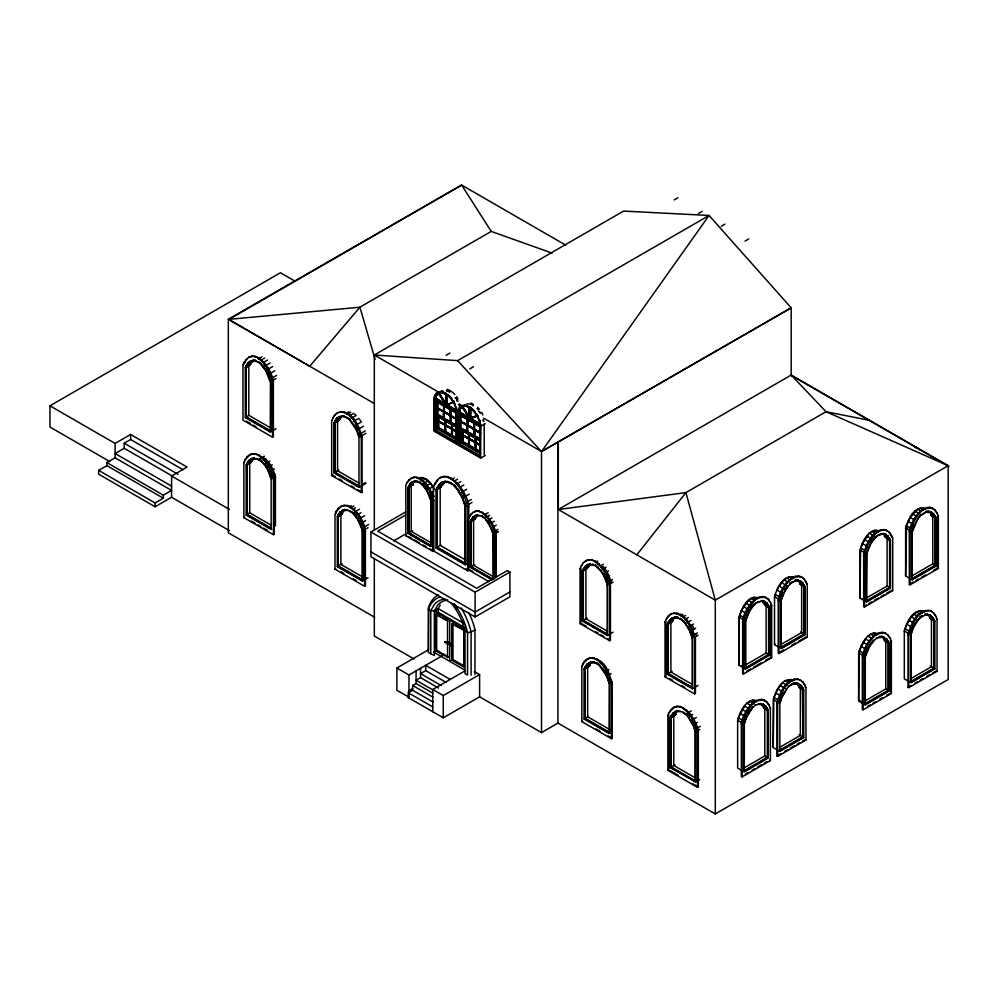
<?xml version="1.0" encoding="UTF-8"?>
<svg xmlns="http://www.w3.org/2000/svg" width="999" height="999" viewBox="0 0 999 999"><rect width="100%" height="100%" fill="white"/><g stroke="black" fill="none" stroke-linecap="round" stroke-linejoin="round"><path stroke-width="1.5" d="M453.883 401.673L446.578 404.77L446.578 394.18M469.318 417.919L462.462 406.605A15.235 8.804 60 0 1 463.973 406.081A15.022 8.666 60 0 0 462.899 406.356L461.788 407.043A15.022 8.666 60 0 0 459.515 411.051L459.353 412.162L469.318 417.919L469.755 407.555L466.358 406.468A15.534 8.966 60 0 0 458.641 410.427L458.141 413.236L458.653 412.525L469.318 418.681L472.377 416.908M469.755 417.669L462.662 406.493L461.563 407.167A15.022 8.666 60 0 0 459.29 411.176L459.128 412.287L469.093 418.044L469.755 417.669L469.755 407.068L468.881 407.555M477.31 415.447L470.217 418.419L470.217 407.829L471.291 408.541M470.442 407.704L470.442 418.294L477.522 415.309M479.595 423.588L470.654 418.419L470.654 407.58M741.183 770.117L737.637 768.069L737.637 720.204C740.034 711.7 746.166 697.539 757.13 700.674M742.494 667.257L738.96 665.209L738.96 617.332C741.358 608.841 747.477 594.68 758.453 597.802M741.545 610.851L739.322 617.12L738.96 665.209M741.333 723.938L741.333 776.46L742.082 776.897L770.379 760.564L770.379 708.041C761.875 686.463 742.17 711.088 741.333 723.938L742.082 724.375L742.082 776.897M742.644 621.078L742.644 673.601L743.406 674.038L771.69 657.704L771.69 605.169C763.199 583.591 743.493 608.229 742.644 621.078L743.406 621.503L743.406 674.038M753.046 706.68L746.615 717.257L744.292 724.038L744.292 771.915L768.169 758.116L768.169 710.252L765.846 706.156L763.036 704.07L767.007 708.328M744.854 668.618L744.854 620.741L745.604 621.178L745.604 669.043L744.854 668.618L768.743 654.82L769.492 655.257L769.492 607.38L767.157 603.296L762 600.461M745.067 620.866L745.067 668.743L768.955 654.944L768.955 607.067L766.633 602.984L764.347 601.211M741.533 665.659L745.441 667.906L745.441 620.654C747.964 612.35 752.846 601.485 762.749 600.899M768.593 654.545L766.146 653.134L766.096 605.844L761.862 600.536L766.37 603.571L768.593 607.28L768.593 654.545L745.441 667.906M743.543 771.478L767.419 757.692L767.419 709.814L768.169 710.252M768.743 654.82L768.743 606.942L766.408 602.859L767.157 603.296M777.934 750.261L773.214 747.539L773.214 699.662C775.611 691.171 781.742 677.01 792.707 680.132M773.825 698.688L773.214 747.539M779.245 647.402L774.525 644.667L774.525 596.803C776.922 588.299 783.054 574.138 794.018 577.272M774.887 643.843L774.525 644.667M799.824 679.72L802.984 682.067L805.956 687.499L805.956 740.022L777.659 756.368L776.897 755.931L776.897 703.408C779.495 693.169 787.337 675.012 800.586 680.157L797.102 678.845M777.659 756.368L777.659 703.833C780.469 693.843 785.863 680.119 797.851 679.283M778.221 600.536L778.221 653.071L778.97 653.496L807.267 637.162L807.267 584.64C798.763 563.061 779.058 587.687 778.221 600.536L778.97 600.973L778.97 653.496M798.313 580.357L795.017 580.094C799.375 579.033 803.321 582.567 804.52 586.538L804.52 634.415L781.181 648.513L781.181 600.636L783.503 593.856L787.911 586.363L787.162 585.926M779.108 750.936L802.996 737.15L802.359 687.674M785.851 688.798L786.6 689.223L782.192 696.728L779.857 703.496L779.857 751.373L803.745 737.587L803.745 689.71L801.423 685.626L796.253 682.792L798.813 683.666M789.722 583.154L790.471 583.591L785.239 589.922L781.006 600.112L781.006 647.364L804.158 634.003L804.158 586.75L801.935 583.041L797.489 580.019L801.66 585.314L801.66 632.567L781.081 644.442M780.419 648.076L804.307 634.29L804.307 586.413L801.985 582.317L805.057 586.85L805.057 634.715L781.181 648.513M862.187 703.059L858.641 701.023L858.641 653.146C861.038 644.655 867.169 630.481 878.146 633.616M865.534 639.36L861.238 646.653L859.015 652.934L858.641 701.023M864.684 600.874L859.964 598.151L859.964 550.274C862.362 541.783 868.493 527.622 879.457 530.756M860.576 549.3L859.964 598.151M862.337 656.88L862.337 709.415L863.086 709.852L891.383 693.506L891.383 640.983C882.442 619.268 863.423 644.143 862.337 656.88L863.086 657.317L863.086 709.852M886.588 530.344L889.734 532.692L892.706 538.111L892.706 590.646L864.41 606.98L863.66 606.543L863.66 554.02C866.245 543.793 874.088 525.636 887.337 530.769L883.853 529.47M864.41 606.98L864.41 554.457C867.232 544.467 872.614 530.731 884.602 529.895M884.252 637.15L881.692 636.276L886.85 639.098L889.185 643.194L889.185 691.071L888.436 690.634L864.547 704.42L865.296 704.857L865.296 656.98L869.679 646.178L874.587 639.934M878.021 535.414L883.753 533.841L883.004 533.404L885.351 534.153L888.173 536.238L890.496 540.334L890.496 588.199L866.608 601.997L865.858 601.56L865.858 553.683M862.774 598.738L866.445 600.849L866.445 553.596M866.608 601.997L866.608 554.12L871.003 543.306L875.898 537.075L872.814 539.535L871.003 543.306M866.445 600.849L889.597 587.487L889.597 540.234L887.374 536.525L884.927 535.114L887.1 538.786L887.1 586.051L865.234 598.663M876.697 637.662L877.234 637.974C870.653 641.957 867.232 649.35 865.122 656.468L865.122 703.721L888.273 690.346L888.273 643.094L884.053 637.787L879.282 637.225M888.436 690.634L888.436 642.757L889.185 643.194M865.858 601.56L889.747 587.774L889.747 539.897L887.424 535.801L888.173 536.238M909.028 681.555L904.307 678.833L904.307 630.956C906.705 622.464 912.836 608.304 923.8 611.425M909.165 578.009L905.618 575.973L905.618 528.096C908.016 519.605 914.147 505.432 925.111 508.566M906.555 525.924L905.618 575.973M908.004 687.225L908.004 634.702C910.638 624.45 918.368 606.356 931.68 611.45L930.931 611.013L934.077 613.374L937.05 618.793L937.05 671.328L908.753 687.662L908.004 687.225L910.688 685.676M908.753 687.662L908.753 635.127C911.575 625.137 916.957 611.413 928.945 610.576L928.196 610.139M909.315 584.365L909.315 531.83C910.151 518.981 929.857 494.355 938.361 515.934L938.361 568.456L910.064 584.79L909.315 584.365L913.361 582.03M910.064 584.79L910.064 532.267C912.786 522.102 919.854 504.982 932.991 508.591M931.98 616.608L934.302 620.691L934.302 668.568L910.951 682.667L910.951 634.802L913.286 628.021L917.694 620.529L916.945 620.092M911.737 531.618L911.737 579.495L935.626 565.709L935.626 517.832C934.415 513.861 930.469 510.327 926.11 511.388L926.86 511.825C931.155 510.739 934.989 514.235 936.163 518.144L936.163 566.021L912.274 579.807L911.525 579.37L935.401 565.584L936.163 566.021M912.274 579.807L912.099 531.406C914.147 524.238 917.719 517.02 924.212 512.924L926.323 511.513L928.883 511.338M926.26 512.162L931.031 512.724L935.251 518.044L935.251 565.297L932.804 563.886L932.754 516.608L930.544 512.899M910.201 682.242L934.09 668.443L934.09 620.579L931.767 616.483L934.839 621.003L934.839 668.88L910.951 682.667M935.401 565.584L935.401 517.707L933.078 513.623M933.566 570.354L937.611 568.019L937.611 515.496L938.361 515.934M452.16 646.328L452.122 646.141A23.851 13.774 60 0 0 449.55 644.405L449.637 645.192A8.392 4.845 60 0 1 450.924 645.704A13.561 7.83 60 0 1 452.06 646.39L452.122 646.39M448.863 643.331L447.814 642.195M449.925 643.93L450.611 643.543M450.149 644.055L450.749 644.592L450.049 644.23A23.851 13.774 60 0 1 452.472 645.841L452.497 646.153A13.561 7.83 60 0 0 451.323 645.466A8.392 4.845 60 0 0 450.049 644.954L450.149 643.356M438.474 594.842A51.936 29.982 60 0 0 428.546 607.504L428.246 652.359L433.166 654.969M446.341 394.705L446.341 404.645L435.676 398.489L435.876 397.402A15.022 8.666 60 0 1 438.149 393.394M445.242 393.231A15.235 8.804 60 0 1 445.904 393.556L445.904 404.907L435.239 398.751L436.088 397.277A15.022 8.666 60 0 1 438.361 393.269L439.023 392.857L446.116 404.021L445.454 404.395L435.489 398.638L435.651 397.527A15.022 8.666 60 0 1 437.924 393.519L439.26 392.707A15.022 8.666 60 0 1 443.768 392.457M464.56 406.069A15.022 8.666 60 0 0 462.462 406.605L469.53 417.794L469.53 407.205L469.53 418.544L458.878 412.4L459.727 410.926A15.022 8.666 60 0 1 462 406.918L469.093 418.044M446.116 405.294L456.78 411.451L456.418 412.237L455.919 408.866A15.534 8.966 60 0 0 448.201 395.991L442.719 392.832A15.534 8.966 60 0 0 435.002 396.778L434.503 399.588L435.015 398.876L445.679 405.032L446.116 393.431L445.042 392.894M457.03 441.321L456.181 441.92L435.614 430.045L435.614 401.236L456.181 413.111M743.406 621.503C746.116 611.338 753.184 594.218 766.333 597.827M745.604 621.178L749.999 610.364L754.894 604.133L751.81 606.593L748.089 612.737M738.573 718.031L737.637 720.204L742.357 722.926M775.461 594.63L774.525 596.803L779.245 599.525M742.082 724.375C744.792 714.21 751.872 697.077 765.009 700.699M744.38 721.39L744.292 724.038M778.97 600.973C781.68 590.809 788.76 573.676 801.897 577.297M781.268 597.989L781.181 600.636M866.695 552.834C868.768 545.991 872.227 538.936 878.558 535.102M863.086 657.317C865.808 647.152 872.876 630.032 886.013 633.641L885.264 633.204M918.481 517.345L912.274 531.93L911.525 531.493M779.695 702.984L781.355 698.139M747.402 614.085L746.241 618.831M781.693 596.878L782.966 593.543M739.123 716.595L744.517 706.418M744.804 720.279L746.078 716.945M746.34 717.245L744.118 723.513L744.118 770.766L767.269 757.404L764.822 755.993M774.15 697.489L777.809 689.26L782.567 683.191M781.006 697.402L779.744 700.736L780.494 701.161M779.957 700.848L781.23 697.527M860.901 548.114L862.549 543.793M867.981 548.139L867.244 551.785M907.104 524.487L910.214 517.682M912.574 528.046L913.848 524.725M912.786 528.171L914.597 525.149M865.596 653.096L866.87 649.775M865.808 653.221L867.619 650.212M906.343 625.911L904.307 630.956L909.028 633.678M911.475 631.043L912.324 628.821M242.982 365.172C252.335 342.445 272.228 368.481 273.376 381.805L273.376 436.775L272.59 437.225L242.982 420.129L242.982 365.172L246.878 359.041L246.091 359.49M259.49 362.25L261.338 363.624L260.564 364.073L265.684 370.604L270.279 381.918L271.066 381.456L271.066 431.556L270.279 432.005L245.292 417.582L245.292 367.482C246.628 363.137 251.049 359.34 255.794 360.414L252.347 360.689M245.854 367.157L248.289 362.874L250.662 361.026M270.454 430.819L246.229 416.833L246.229 367.382L248.551 363.499L253.222 360.339M250.574 364.523L250.911 363.661L246.828 366.021M243.856 462.649C252.759 440.072 273.376 465.846 274.25 479.295L274.25 534.253L273.476 534.715L243.856 517.619L243.856 462.649L244.643 462.2M250.761 458.966C262.238 455.681 268.656 470.504 271.166 479.395L271.166 529.495L246.166 515.059L246.166 464.96L248.601 460.689L251.548 458.504L249.163 460.364L246.728 464.635L246.728 514.735L271.728 529.17M270.629 528.271L246.953 514.61L246.953 464.51L249.388 460.227L248.601 460.689M271.341 528.296L247.115 514.31L247.115 464.86C250.624 453.796 263.998 459.915 266.92 468.181M331.68 420.567L334.79 414.885L338.087 412.425L337.3 412.874C351.223 407.555 359.315 426.473 362.075 437.2L362.075 492.17L361.288 492.619L331.68 475.524L331.68 420.567L332.467 420.104M350.05 419.018L349.263 419.468L356.543 430.219L358.978 437.3L358.978 487.4L333.991 472.964L333.991 422.877L336.426 418.593L339.373 416.421L336.988 418.269L334.553 422.552L334.553 472.652L359.54 487.075M359.765 486.95L334.777 472.515L334.777 422.427L337.212 418.144L336.426 418.593M359.165 486.201L334.94 472.215L334.94 422.777L337.262 418.893L341.92 415.734M336.051 511.575L335.002 514.235L335.002 569.205L364.623 586.301L365.397 585.839L365.397 530.881C364.548 518.281 347.078 494.418 336.051 511.575L336.838 511.126L335.789 513.786M362.312 581.081L362.312 530.981L363.099 530.531L363.099 580.619L362.312 581.081L337.312 566.645L337.312 516.558L339.747 512.275L345.154 509.303L344.368 509.765C354.745 510.402 359.84 521.728 362.487 530.432L362.487 579.882L366.321 577.672M339.747 512.275L340.534 511.825L337.874 516.233L337.874 566.321L362.874 580.756L362.874 530.656M362.487 579.882L338.261 565.896L338.261 516.446L342.682 510.889L347.677 510.302M406.78 482.904L405.819 485.352L405.819 535.776L432.992 551.46L433.716 551.048L433.716 500.624C432.917 489.06 416.895 467.17 406.78 482.904L411.7 477.884M426.66 490.334L424.912 486.713L421.953 484.353L426.66 490.334L430.869 500.711L430.869 546.678L407.942 533.429L407.942 487.475L410.177 483.553L412.874 481.555L410.689 483.254M431.593 546.253L408.666 533.016L409.265 485.514L408.554 485.926M429.433 495.566L431.031 500.212L431.031 545.579L408.803 532.742L408.803 487.387L410.939 483.816L415.209 480.919L410.939 483.816M434.265 550.412L433.354 550.948L433.354 486.9C444.255 460.427 467.432 490.759 468.768 506.293L468.768 570.329L467.844 570.866L429.832 548.801M436.975 480.282L437.887 479.757L433.354 486.9M466.071 564.248L465.159 564.785L436.039 547.964L436.039 489.597L438.873 484.615L442.307 482.08M464.747 563.486L436.95 547.44L436.95 489.073L439.098 485.089M441.396 482.604C454.582 478.833 462.375 495.404 465.372 505.781L465.372 563.386L437.137 547.09L437.137 489.485C438.898 483.641 445.816 479.882 451.248 483.616M496.103 577.335L496.103 534.54C495.067 522.315 476.81 498.426 468.219 519.28L468.219 569.705L488.923 581.655M491.92 579.82L470.342 567.357L470.342 521.403L472.577 517.47L475.274 515.472L474.55 515.896L479.258 515.334L482.317 516.683M492.644 579.408L471.066 566.945L471.066 520.979L473.301 517.057L472.577 517.47M493.194 533.404L493.431 579.495L471.203 566.67L471.203 521.303L473.339 517.744L477.609 514.847L473.601 519.917L473.601 565.284L494.517 577.36M580.057 568.656C588.948 546.078 609.565 571.853 610.451 585.302L610.451 640.259L609.665 640.721L580.057 623.626L580.057 568.656L580.844 568.206L580.844 623.164L580.057 623.626M582.367 570.966L584.802 566.695L587.749 564.51L585.364 566.371L582.929 570.641L582.929 620.741L607.916 635.177L607.355 635.501L582.367 621.066L582.367 570.966L587.412 568.156M584.802 566.695L585.589 566.233L583.154 570.516L583.154 620.616L608.141 635.039M607.454 631.243L585.913 618.806L585.913 569.355L590.347 563.798L585.639 566.982L583.304 570.866L583.304 620.317L607.529 634.303L607.529 584.852C604.969 575.936 598.289 561.775 586.962 564.972M587.649 568.019L589.71 564.622L585.639 566.982M587.437 658.965C595.317 655.506 602.185 663.498 605.806 669.567L606.593 669.118L609.103 674.013L612.212 683.291L612.212 738.249L611.425 738.698L581.818 721.603L581.818 666.645C585.601 651.41 604.295 658.978 607.479 670.666M584.115 719.055L584.902 718.593L609.902 733.029L609.115 733.478L584.115 719.055L584.115 668.955L586.55 664.672L589.497 662.499L587.112 664.36M584.902 718.593L584.902 668.506L585.564 666.82L584.777 667.27M585.327 668.356L587.387 664.972L592.045 661.813L587.674 667.344L587.674 716.795L585.064 718.306L585.064 668.855L590.446 665.409M589.41 665.996L589.747 665.147L585.664 667.494M670.654 614.223C684.577 608.891 692.669 627.809 695.429 638.548L695.429 693.506L694.642 693.955L665.034 676.86L665.034 621.902L668.144 616.221L671.44 613.761L668.144 616.221M670.341 619.617L667.906 623.888L667.906 673.988L692.894 688.411L692.344 688.736L667.344 674.313L667.344 624.213C668.681 619.867 673.151 616.133 677.859 617.157L671.94 618.206L672.502 617.882M693.119 688.286L668.131 673.85L668.131 623.763L670.566 619.48L672.727 617.757M690.197 631.53L692.519 638.099L692.519 687.549L668.294 673.563L668.294 624.113L670.616 620.229L675.274 617.07L670.903 622.602L670.903 672.052L692.432 684.49M672.627 621.253L672.964 620.404M667.919 715.321C676.822 692.744 697.439 718.518 698.313 731.967L698.313 786.937L697.539 787.387L667.919 770.291L667.919 715.321L668.706 714.872L668.706 769.842L667.919 770.291M695.791 781.842L670.229 767.731L670.229 717.644L670.891 715.958L675.611 711.188L673.226 713.036L670.791 717.319L670.791 767.407L695.791 781.842L695.791 731.743L695.129 729.295M696.016 781.717L671.016 767.282L671.016 717.182L673.451 712.911L672.664 713.361M674.824 711.638C686.163 708.453 692.831 722.602 695.404 731.518L695.404 780.968L671.178 766.982L671.178 717.532L673.501 713.661L678.159 710.501L673.501 713.661M675.524 714.685L675.861 713.823L671.778 716.183M448.476 641.995L447.602 643.543A8.392 4.845 60 0 0 446.316 642.569A13.561 7.83 60 0 0 445.179 641.945L445.179 641.62A23.851 13.774 60 0 1 447.689 642.856M742.207 609.54L747.489 601.76M747.864 612.624L749.25 609.927L749.999 610.364M777.11 590.309L778.458 587.699M746.765 715.609L748.139 712.924M747.015 715.933L748.351 713.323M781.43 696.291L783.503 692.257M781.905 696.703L788.611 686.151L793.918 683.091M863.223 542.482L868.493 534.702M867.769 648.551L869.679 646.178M906.892 624.475L911.188 617.182L916.245 612.562M912.749 627.709L914.122 625.024M246.229 416.833L248.788 415.347L248.838 365.871L253.271 360.314M412.55 485.214L413.099 483.978L409.353 486.138M440.197 605.032L438.224 608.628L438.224 613.249M779.12 586.388L783.89 580.319M785.027 589.522L787.387 586.051M748.713 711.638L750.274 709.327M748.925 711.763L752.197 707.604M749.113 712.2L752.284 708.154M870.254 542.882L872.602 539.41L873.351 539.847M910.976 516.558L916.707 510.339M869.929 644.705L873.201 640.559M914.809 623.676L921.478 616.133M248.514 362.749L245.292 367.482M250.262 454.508L244.905 459.99M339.61 419.056L341.346 416.533L337.262 418.893M337.525 510.114L341.408 506.106M338.536 514.547L342.694 510.089M343.194 511.063L340.871 514.947L340.871 564.385L363.748 577.597M413.336 482.442L411.201 486.001L411.201 531.368L430.819 542.682M442.594 485.152L443.931 483.191M473.089 517.17L470.854 521.103L470.854 567.057L492.432 579.52M475.499 517.894L477.085 515.584L473.339 517.744M584.328 662.524L588.211 658.503M587.337 664.223L584.677 668.631L584.677 718.731L609.677 733.154L609.677 683.066M668.93 615.771L666.083 619.243M674.325 707.192L668.968 712.662M676.111 712.15L673.788 716.033L673.788 765.484L695.316 777.909M636.8 554.82L685.913 492.607L826.036 411.713L869.679 420.379M751.598 606.468L753.296 604.62M873.451 538.486L875.149 536.638M919.33 516.421L921.028 514.572M922.364 615.471L922.901 615.784C916.408 619.892 912.836 627.097 910.788 634.278L910.788 681.53L933.94 668.169L930.269 666.046M448.588 643.606L448.676 642.369M450.199 644.63L451.436 644.48L450.437 643.306M254.146 457.792L249.725 463.361L249.725 512.799L247.115 514.31M341.97 415.709L337.55 421.266L337.55 470.716L359.078 483.141M442.045 482.23L439.535 484.24L436.688 489.223L436.688 547.589L465.809 564.398L465.809 506.031M444.518 481.893L440.184 487.724L440.184 545.342L465.721 560.077M586.463 560.514L583.166 562.974M748.313 600.861L750.898 598.938M784.752 579.682L786.463 578.409M754.357 603.821L757.542 602.16M789.934 583.279L791.695 581.967M789.997 583.853L795.766 580.531M870.179 533.166L871.902 531.893M875.361 536.763L880.668 533.703M921.103 515.147L926.86 511.825M747.002 703.721L749.587 701.81M753.121 707.255L755.694 704.72M788.686 686.713L791.807 684.49L791.046 684.053M868.006 636.663L869.729 635.389M921.265 616.008L919.492 617.32L920.241 617.757M919.779 618.006L925.549 614.697L930.444 615.272L929.694 614.835L932.517 616.92M109.79 461.575L49.95 427.035L49.95 405.806L280.419 272.752L295.18 281.268M228.759 319.493L461.638 185.052L565.559 245.055M249.388 357.03L248.601 357.48L252.248 356.119M244.031 362.512L244.805 362.05M251.461 356.568L255.344 356.331M247.727 363.199L250.974 361.326M248.551 363.499L251.111 362.025M254.558 356.78L258.566 357.654M245.954 365.796L249.201 363.923M258.266 358.991L261.963 356.855M246.491 366.883L250.337 364.66M246.229 367.382L248.788 365.896M49.95 405.806L115.11 443.419L130.619 434.465L187.088 467.07L171.578 476.024L171.578 497.252L229.395 530.631M258.341 361.688L257.779 362.013C264.41 366.021 268.032 373.401 270.205 380.569M261.039 360.139L264.747 358.004M257.779 358.104L261.014 360.502L261.8 360.052M263.811 362.2L267.52 360.065M172.615 476.223L124.213 448.276L124.213 443.219L130.619 439.523L183.054 469.792M552.31 253.172L491.221 231.406L359.902 307.217L309.74 366.246L228.321 319.243L228.321 532.792L374.613 617.257M261.014 360.502L264.111 363.873L264.897 363.424M263.224 366.97L264.011 366.521M265.247 365.809L270.18 362.962M124.213 448.276L115.11 453.534L171.578 486.138M264.111 363.873L266.97 368.094L267.757 367.632M265.684 370.604L266.246 370.279L263.786 366.645L259.265 362.375M267.707 369.443L272.64 366.583M106.868 462.587L115.11 457.829L171.578 490.434L163.337 495.179L106.868 462.587L106.868 465.621L163.337 498.214L163.337 495.179M171.578 497.252L155.107 506.768L98.639 474.163L98.639 470.367L106.868 465.621M272.59 437.225L272.59 382.267L269.48 372.989L270.267 372.54M267.844 374.825L268.406 374.5L266.783 371.328M269.867 373.651L274.8 370.804M269.618 379.47L268.856 375.661M276.573 375.449L271.641 378.296L272.327 377.947M272.302 380.744L276.011 378.609M272.59 382.267L273.376 381.805M245.292 417.582L246.079 417.12L271.066 431.556M273.539 430.132L276.011 428.708M674.2 199.9L677.921 197.752M98.639 470.367L155.107 502.972L163.337 498.214M246.965 456.968L247.752 456.518M249.475 454.97L253.122 453.596M252.335 454.058L256.231 453.808M249.438 460.976L251.998 459.503M255.444 454.258L259.453 455.144M246.828 463.286L247.615 462.824M247.715 463.511L252.834 460.551M246.166 464.96L246.953 464.51M247.377 464.36L251.461 462.013M247.115 464.86L251.199 462.5M334.79 414.885L335.577 414.423L332.729 417.894M340.946 411.513L340.159 411.963C352.697 412.837 358.341 427.197 361.288 437.662L361.288 492.619M258.666 459.503L259.453 459.041L261.301 460.414M260.689 458.329L264.385 456.193M258.666 455.594L261.888 457.992L262.675 457.53M343.256 412.175L344.043 411.725M261.438 461.563L262.225 461.101M263.461 460.389L265.934 458.966M446.116 355.244L449.837 353.097M346.491 413.499L347.277 413.049M261.888 457.992L264.997 461.363L265.784 460.901M334.653 421.191L335.439 420.741M338.586 416.87L344.268 415.946M346.965 414.385L350.674 412.25L348.002 412.063M335.527 421.416L340.647 418.456M333.991 422.877L334.777 422.427M335.189 422.277L339.71 419.568M334.94 422.777L338.773 420.554M698.451 213.499L702.172 211.351M264.111 464.46L264.897 464.011M266.134 463.286L269.83 461.151M343.706 416.271L348.901 418.456M349.737 415.534L353.446 413.386M349.712 415.896L350.499 415.447M264.997 461.363L267.857 465.571L268.644 465.122M351.286 418.306L356.218 415.447L354.37 414.073M266.571 468.081L267.133 467.757L264.673 464.135M268.594 466.92L272.29 464.785M352.809 419.268L353.596 418.818M374.313 530.457L374.313 355.007L457.617 360.639L709.053 215.472L791.183 307.829L791.183 375.312L949.05 466.458M353.946 421.203L358.891 418.356M273.476 534.715L273.476 479.745L270.367 470.479L271.154 470.017M268.731 472.302L269.293 471.978L267.67 468.818M270.741 471.141L274.45 468.993M355.669 423.489L356.456 423.027M354.383 425.999L355.169 425.537M356.406 424.825L361.351 421.978L359.702 419.555M270.504 476.948L271.291 476.498M272.427 475.874L274.987 474.363M358.179 428.384L358.966 427.934M273.189 478.234L275.649 476.798M356.543 430.219L357.105 429.895L355.494 426.723M358.566 429.046L363.511 426.198M273.476 479.745L274.25 479.295M469.755 368.893L473.476 366.745M358.316 434.865L359.103 434.403M360.239 433.791L365.284 430.844M721.241 226.261L724.962 224.113M361.001 436.138L365.946 433.291M361.288 437.662L362.075 437.2M445.242 393.918L446.116 393.918L446.116 405.294M449.175 391.633L449.837 391.77L449.175 392.157M434.515 400.349L456.843 412.737L456.406 443.319L434.515 430.681L434.515 400.349L456.843 412.737M246.166 515.059L246.953 514.61M243.856 517.619L244.643 517.157M443.568 404.945L443.568 411.576L437.212 407.917L457.267 419.543M446.366 393.781L446.366 405.157L457.467 411.051M456.83 409.49L456.768 410.914L447.24 404.907M334.94 472.215L338.773 470.005M333.991 472.964L334.777 472.515M331.68 475.524L332.467 475.074L335.164 476.623M437.574 407.704L437.212 408.379L450.124 415.372L450.124 408.741M745.029 241.109L748.75 238.961M445.829 420.916L445.829 424.887L445.03 425.312L438.686 421.653L439.048 420.979M443.568 412.038L443.568 418.668L444.355 418.718C439.46 405.294 454.957 415.984 450.312 422.352L443.956 418.693M443.568 418.668L444.355 418.718M450.124 415.834C450.699 438.261 450.786 398.976 450.749 422.614L457.092 426.273L456.181 426.798L436.488 415.422L437.862 414.635L437.862 400.911M458.154 413.998L480.482 426.386L480.044 456.968L458.154 444.33L458.154 413.998L480.482 426.386M472.814 405.806L473.476 404.682M434.515 430.681L456.843 443.069M435.614 430.045L437.05 429.395L436.663 415.422M437.962 416.496L437.962 428.696L439.335 427.897L456.406 437.762M438.686 421.178L445.392 424.637M456.918 419.28L450.749 415.509L450.924 408.791M467.382 425.586L461.038 421.928L461.038 428.546L467.382 432.217L467.557 425.487L460.851 422.028L461.213 421.353L467.195 425.224L467.195 418.593M460.851 422.028L461.213 421.353M445.03 425.312L445.03 431.943L445.829 431.98L445.467 425.562L451.598 429.108L452.397 428.683L452.397 424.7M445.03 431.943L445.829 431.98M445.467 425.099L451.96 428.434L438.861 421.079M469.967 406.93L470.005 418.806L480.619 424.425M452.035 435.989C451.623 422.14 453.821 432.842 451.598 435.726L451.598 429.108M480.407 424.563L470.879 418.544M361.713 484.727L365.559 482.517M361.001 486.238L365.946 483.379M461.501 428.284L460.127 429.071L479.82 440.447M467.594 425.249L473.951 428.908L473.951 422.277L474.125 428.808L467.644 425.474L467.594 418.618M451.598 435.726L452.397 435.776M462.325 434.827L469.031 438.286M467.195 425.686L467.195 432.317L467.994 432.367C463.149 418.981 478.246 429.533 473.951 436.001L467.594 432.342M467.195 432.317L467.994 432.367M479.645 431.993L474.2 429.27L474.2 422.639M474.2 436.363C473.788 422.515 475.986 433.229 473.763 436.113L473.763 429.483M338.112 508.553L338.898 508.104M485.289 423.601L480.694 426.261L457.492 412.862L457.492 444.705L480.694 458.104L485.289 455.444M340.622 506.555L344.268 505.182M343.481 505.644L347.377 505.394M348.863 507.167L351.323 505.744M458.154 444.33L480.482 456.705M459.253 443.693L479.82 455.569L479.82 426.723L459.253 414.885L459.253 443.693L460.689 443.044L460.152 429.021M461.588 430.144L461.588 442.345L462.974 441.546L462.974 429.358M346.591 505.856L350.599 506.73M340.584 512.562L344.418 510.352M462.325 435.289L468.668 438.961L469.468 438.536L469.468 434.565M473.763 436.113L474.562 436.151M337.974 514.872L338.761 514.41M350.287 508.066L353.996 505.931M338.861 515.097L342.944 512.737M337.312 516.558L338.099 516.096L338.099 566.196L363.099 580.619M338.524 515.946L342.357 513.736M338.261 516.446L342.345 514.098M353.072 509.203L355.532 507.779M349.812 507.18L353.034 509.577L353.821 509.128M408.678 480.144L409.403 479.72M410.976 478.296L414.323 477.047M468.668 438.961L468.668 445.591L469.468 445.629L469.105 439.21L475.237 442.757L476.036 442.332L476.036 438.349M353.147 512.824L349.812 511.088L353.147 512.824L355.819 515.721M354.608 511.975L359.54 509.128M468.668 445.591L469.468 445.629M469.105 433.441L469.105 438.748L475.599 442.07L462.5 434.727L462.5 429.42M413.598 477.46L417.17 477.247M353.034 509.577L356.144 512.949L356.918 512.487M410.177 483.553L410.901 483.129L408.454 487.175L408.454 533.141L431.393 546.378M418.531 478.871L420.804 477.559C427.435 477.51 431.705 483.903 434.365 489.235M352.585 513.149L355.257 516.046L356.044 515.596L353.371 512.699M357.28 514.885L360.976 512.737M416.446 477.659L420.129 478.459M414.41 481.243L417.582 480.994M419.842 479.682L423.251 477.722M407.942 487.475L408.666 487.062M410.926 485.751L413.186 484.44M409.053 486.925L412.575 484.89M408.803 487.387L413.499 484.665M475.237 442.757L475.237 449.375L476.036 449.425L475.674 443.007L479.483 445.204M475.237 449.375L476.036 449.425M356.144 512.949L359.003 517.157L359.79 516.708M420.129 482.042L419.405 482.455L424.775 487.187L428.908 494.193M422.39 480.731L425.786 478.771M419.405 478.871L422.365 481.068L423.089 480.656M355.257 516.046L357.717 519.667L358.279 519.355L356.631 516.933M359.74 518.506L364.672 515.659M423.801 483.279L428.334 480.669M422.365 481.068L425.212 484.165L425.936 483.753M364.623 586.301L364.623 531.331L361.513 522.065L362.287 521.615M361.888 522.727L365.597 520.591M440.809 477.422L439.897 477.947L444.143 476.361M424.4 487.012L425.124 486.588L427.372 489.922M426.248 485.939L430.781 483.329M434.565 483.803L435.489 483.279M425.212 484.165L427.834 488.036L428.559 487.612M443.231 476.885L447.752 476.598M428.509 489.273L433.042 486.65M362.312 530.981L360.439 523.563M363.574 527.46L368.606 524.525M438.873 484.615L439.797 484.078M444.255 481.693L445.179 481.156M439.847 484.952L443.568 482.804M446.84 477.135L450.599 478.683L451.511 478.146M436.813 487.637L442.52 484.34M364.335 529.82L368.032 527.684M447.365 481.905L448.027 481.518L444.917 481.306M451.873 479.295L454.27 477.909M437.837 487.899L441.558 485.751M432.992 551.46L432.992 501.036L430.132 492.532L430.856 492.12M436.039 489.597L436.95 489.073M437.437 488.898L441.171 486.75M430.494 493.131L433.891 491.171M364.623 531.331L365.397 530.881M437.137 489.485L440.871 487.325M450.599 483.229L453.409 484.453M453.908 481.318L457.505 479.245M450.599 478.683L454.358 481.468L455.269 480.944M405.706 514.985L377.722 531.131L476.648 588.249L507.292 570.566L509.915 572.077L509.915 596.84L475.112 616.932L370.929 556.78L370.929 532.017L405.731 511.925M430.269 498.464L430.981 498.051M432.03 497.49L434.39 496.091M454.745 485.102L453.833 485.626L456.943 489.011L462.325 498.151L465.159 506.418L465.159 564.785M457.142 483.716L460.739 481.643M454.358 481.468L457.967 485.402L458.891 484.865M432.992 501.036L433.716 500.624M460.252 487.1L463.848 485.014M457.967 485.402L461.301 490.309L462.225 489.785M459.802 493.231L460.464 492.857L462.974 497.777L462.325 498.151M461.925 492.02L466.72 489.248M338.261 565.896L342.095 563.686M337.312 566.645L338.099 566.196M335.002 569.205L335.789 568.743M467.844 570.866L467.844 506.818L464.223 496.016L465.147 495.492M558.304 442.282L558.304 509.502L791.183 375.062L948.176 465.696L948.176 679.507L715.296 813.948L557.942 723.101L541.52 732.579L541.52 451.548L791.183 307.829L541.52 451.548L483.541 418.069M464.435 496.928L469.23 494.155M393.706 540.859L405.706 533.941M407.942 533.429L408.666 533.016M408.803 532.742L412.55 530.581M405.819 535.776L406.543 535.364M464.385 503.558L465.047 503.184M466.508 502.347L471.303 499.575M465.159 506.418L466.071 505.881M468.469 504.495L472.065 502.422M467.844 506.818L468.768 506.293M474.1 511.813L473.376 512.225L476.723 510.976M471.078 514.06L471.79 513.648L469.18 516.833M475.999 511.388L479.57 511.163M365.559 579.195L368.032 577.772M478.846 511.575L482.529 512.387M470.941 519.855L471.665 519.443M471.753 520.054L476.448 517.345M470.342 521.403L471.066 520.979M473.326 519.68L475.586 518.369M471.441 520.854L475.187 518.681M471.203 521.303L474.95 519.143M482.529 515.971L481.805 516.383L484.802 518.518M484.79 514.66L488.186 512.699M481.805 512.799L484.765 514.997L485.489 514.585M484.865 517.981L491.033 528.134L493.269 534.64L493.269 579.07M486.201 517.207L489.597 515.247M437.137 547.09L440.871 544.942M436.039 547.964L436.95 547.44M484.765 514.997L487.612 518.094L488.324 517.669M488.648 519.867L492.045 517.907M487.612 518.094L490.234 521.953L490.959 521.54M490.909 523.189L494.305 521.228M495.392 577.747L495.392 534.964L492.532 526.461L493.256 526.036M491.033 528.134L492.669 532.392M492.894 527.06L496.291 525.099M494.43 531.406L497.914 529.358M493.269 534.64L493.993 534.215L493.993 578.646M495.129 533.566L498.526 531.605M495.392 534.964L496.103 534.54M470.342 567.357L471.066 566.945M471.203 566.67L474.725 564.635M435.626 614.447L436.675 613.848L436.675 650.149L435.626 650.761L435.626 614.447L448.076 621.028M370.929 532.017L475.112 592.17L509.915 572.077M450.736 619.492L449.687 620.092L449.687 661.338L450.736 660.739M509.915 591.945L475.112 612.037L370.929 551.898M442.107 655.856L408.953 674.987L408.953 697.227L396.878 690.259L396.878 668.019L428.583 649.712M463.736 630.681L463.736 666.982L451.823 660.102L451.823 623.801L464.26 630.369L452.347 623.501L452.347 659.802L464.26 666.683M585.676 560.976L589.323 559.602M581.106 565.996L581.893 565.546M588.536 560.064L592.419 559.815M468.706 612.437A51.936 29.982 60 0 1 474.975 629.845L471.103 632.08L467.557 632.567L465.01 630.344L461.338 619.88A46.516 26.848 60 0 0 451.498 603.246M589.422 564.185L589.984 563.861L587.524 564.647M591.633 560.264L595.641 561.138M583.029 569.293L583.816 568.831M592.082 564.36L592.869 563.911M595.342 562.487L597.814 561.051M583.903 569.517L589.023 566.558M583.304 570.866L587.15 568.656M595.641 565.047L594.855 565.509C601.623 569.979 605.282 577.809 607.355 585.402L607.355 635.501M594.855 561.6L598.089 563.998L598.876 563.536M597.639 567.569L598.426 567.107M600.886 565.684L603.359 564.26M598.089 563.998L601.186 567.357L601.972 566.908M435.626 650.761L448.076 657.342L436.151 650.461L436.151 614.148L440.122 616.445M446.278 682.517L425.699 670.629L420.542 673.613L441.121 685.489M602.322 569.293L606.031 567.157M601.186 567.357L604.045 571.578L604.832 571.128M438.549 688.049L420.542 677.659L416.084 680.232L432.804 689.884M451.823 660.102L452.872 659.502L463.461 665.621M602.759 574.088L603.321 573.763L604.944 576.935M604.782 572.927L608.491 570.791M433.254 702.16L412.674 690.284L412.674 685.476L416.084 683.516L432.804 693.169M408.953 690.659L412.674 688.511M609.665 640.721L609.665 585.751L606.555 576.485L607.342 576.023M604.919 578.309L605.481 577.984L606.818 581.468M606.942 577.147L609.415 575.711M541.52 732.579L479.607 696.827L443.269 717.806L408.304 697.614L408.304 692.806L412.674 690.284M408.304 697.614L408.953 697.227M608.616 581.88L612.424 579.645M607.355 585.402L607.255 582.629M609.378 584.24L613.086 582.092M609.665 585.751L610.451 585.302M432.742 711.725L432.742 689.485L465.284 670.691M432.742 689.485L443.269 695.566L479.607 674.587L479.607 696.827M583.304 620.317L587.15 618.094M582.367 621.066L583.154 620.616M916.095 448.139L916.845 447.702L913.76 446.428M609.378 634.328L613.086 632.192M584.927 660.963L585.701 660.514M590.297 658.041L591.071 657.592M582.854 663.985L583.641 663.523L581.818 666.645M593.394 658.254L594.18 657.804M674.3 612.849L673.513 613.299C686.051 614.173 691.695 628.546 694.642 638.998L694.642 693.955M586.55 664.672L589.81 662.799M588.711 662.949L594.405 662.025L599.949 665.234L599.388 665.546L606.68 676.298L609.115 683.391L609.902 682.929M587.387 664.972L589.947 663.498M596.615 659.59L597.402 659.128M676.623 613.511L677.397 613.061M591.171 662.162L594.63 661.9M665.034 621.902L665.821 621.453L665.821 676.41L665.034 676.86M584.115 668.955L584.902 668.506M585.064 668.855L589.148 666.495M669.78 619.929L670.566 619.48M674.4 617.419L675.187 616.97M679.844 614.847L680.631 614.385M670.616 620.229L674.45 618.019M599.837 661.975L600.624 661.525M668.006 622.527L668.793 622.077M680.319 615.734L682.792 614.298M668.88 622.752L671.44 621.278M667.344 624.213L668.131 623.763M668.543 623.613L672.389 621.403M668.294 624.113L672.127 621.902M680.631 618.294L679.844 618.756L683.104 621.078M683.091 616.87L685.564 615.446M683.066 617.232L683.853 616.783M602.946 665.346L603.733 664.897M684.64 619.642L688.336 617.507M602.06 668.456L602.847 667.994M686.163 620.604L686.95 620.154M687.3 622.539L691.008 620.404M604.52 672.077L605.082 671.753L606.705 674.912M606.543 670.916L609.003 669.492M689.023 624.825L689.809 624.375M681.33 619.118L685.838 623.388L685.289 623.713L687.749 627.335L688.523 626.885M689.76 626.173L693.468 624.038M611.425 738.698L611.425 683.741L608.316 674.475L609.103 674.013M608.703 675.124L611.163 673.701M691.533 629.732L692.319 629.27M692.344 688.736L692.344 638.648L689.897 631.555L690.684 631.106M691.92 630.381L695.629 628.246M608.453 680.943L608.129 678.296M610.377 679.869L611.163 679.42M691.683 636.201L692.245 635.876L692.344 638.648M693.606 635.127L697.402 632.891M611.425 683.741L612.212 683.291M694.355 637.474L698.064 635.339M694.642 638.998L695.429 638.548M739.322 617.12L743.668 620.054M860.326 550.062L864.684 553.009M905.993 527.884L910.339 530.819M581.818 721.603L582.604 721.153M668.294 673.563L672.127 671.34M667.344 674.313L668.131 673.85M694.355 687.574L698.064 685.439M744.23 665.721L766.096 653.096M671.028 709.652L671.815 709.19M673.538 707.642L677.185 706.281M676.398 706.73L680.294 706.48M745.604 669.043L769.492 655.257M679.507 706.942L683.516 707.816M746.69 671.266L750.736 668.93M753.433 667.382L761.513 662.712M765.559 660.376L769.592 658.041M779.57 652.285L783.603 649.949M791.695 645.292L795.741 642.956M798.426 641.395L806.518 636.725L807.267 637.162M912.174 575.736L932.754 563.861M670.891 715.958L675.386 713.361M670.229 717.644L671.016 717.182M671.44 717.045L675.961 714.335M671.178 717.532L675.012 715.321M863.66 606.543L866.345 604.994M869.043 603.433L871.74 601.885M874.437 600.324L878.471 597.989M881.168 596.428L883.865 594.88M886.563 593.319L890.609 590.983M912.099 578.671L935.251 565.297M682.729 708.266L685.951 710.664L686.738 710.214M916.058 580.469L918.743 578.921M921.44 577.36L925.486 575.024M685.501 714.235L688.736 716.807L686.063 713.91L682.729 712.175L685.501 714.235L686.288 713.786L688.96 716.683M687.524 713.074L691.221 710.926M685.951 710.664L689.06 714.035L689.847 713.573M690.197 715.971L692.657 714.547M689.06 714.035L691.92 718.244L692.707 717.794M692.657 719.592L696.353 717.457M697.539 787.387L697.539 732.417L694.43 723.151L695.217 722.702M695.229 782.167L695.229 732.067L693.356 724.65L694.68 728.134M694.817 723.813L697.277 722.389M696.49 728.558L700.287 726.323M697.252 730.906L699.712 729.482M697.539 732.417L698.313 731.967M773.576 699.45L777.934 702.384M859.015 652.934L863.361 655.868M670.229 767.731L671.016 767.282M671.178 766.982L675.012 764.772M697.252 780.993L699.712 779.57M744.193 767.844L764.772 755.968L764.772 708.716L760.551 703.396M779.769 747.314L800.349 735.426L800.349 688.174L796.116 682.854M865.209 700.786L885.788 688.91L885.788 641.658L883.566 637.949M779.695 750.237L802.846 736.862L799.175 734.752M743.756 771.603L767.644 757.816L767.644 709.939L765.097 705.719L765.846 706.156M779.32 751.061L803.208 737.274L803.208 689.397L800.661 685.189L801.423 685.626M865.296 704.857L889.185 691.071M745.379 774.138L748.064 772.577M752.11 770.241L754.807 768.693M757.504 767.132L761.538 764.797M764.235 763.236L766.932 761.688M776.897 755.931L780.943 753.596M784.989 751.26L787.687 749.712M790.371 748.151L794.417 745.816M797.115 744.255L799.812 742.707M802.509 741.146L805.194 739.597L805.956 740.022M910.863 678.608L931.443 666.72L931.443 619.467L929.22 615.759M867.731 706.305L870.429 704.745M873.114 703.184L875.811 701.635M879.857 699.3L882.554 697.739M886.588 695.404L889.285 693.855M914.734 683.341L917.432 681.78M920.129 680.219L922.814 678.671M926.86 676.335L929.557 674.775M932.254 673.226L936.3 670.891L937.05 671.328M446.803 405.157L454.32 401.923M470.654 418.681L476.548 416.171M470.442 418.806L477.522 415.821L477.972 416.62M917.569 509.702L920.141 508.641M792.582 581.93L797.639 580.706L799.924 581.43M757.017 602.472L762.075 601.236L764.36 601.972M876.697 638.286L882.442 636.7M791.27 684.802L797.002 683.216M755.694 705.331L758.878 703.933L763.785 704.507M249.887 361.476L255.569 360.552M250.662 361.825L255.644 361.226M339.36 417.207L341.758 416.446L347.053 417.732M251.323 458.641L253.783 457.854M418.544 478.284L420.804 477.559M412.162 481.968L414.935 480.944M412.874 482.28L417.445 481.743M341.908 510.551L347.602 509.615M475.074 515.596L477.322 514.872M475.262 516.208L479.845 515.659M587.737 565.309L592.719 564.722M672.714 618.556L677.709 617.969M589.273 662.624L591.957 661.713M589.485 663.299L594.48 662.712M675.599 711.975L680.594 711.388M448.201 642.17L447.889 642.856M229.033 319.343L359.902 307.217L375.1 359.365M874.487 530.831L876.96 530.656M880.594 534.353L883.079 534.19L887.374 536.525M795.229 580.219L797.789 580.044L802.734 582.754M753.483 597.877L755.956 597.714M929.907 614.959L924.799 614.26L925.549 614.697M925.012 614.385L927.559 614.21M924.937 615.034L929.707 615.596L933.94 620.903L930.269 618.793M873.163 633.691L875.648 633.516M879.132 636.45L881.905 636.4M796.465 682.916L793.706 682.966L794.455 683.391M793.843 683.741L798.613 684.303L802.846 689.61L799.175 687.499M752.16 700.749L754.645 700.574M758.278 704.27L763.049 704.832L767.269 710.152L763.598 708.029M674.962 617.095L677.634 617.282M448.676 643.743L447.677 642.27L448.613 642.469M436.588 429.558L436.488 401.71L437.4 401.186L437.4 414.897L443.743 418.569L443.743 411.938L437.4 408.279M883.216 533.528L886.101 534.59L885.351 534.153M921.303 611.338L923.6 612.062M762.212 600.586L765.097 601.648M255.007 360.876L258.341 362.337M449.1 481.968L451.248 482.854M416.858 481.418L419.917 482.754M677.072 617.607L680.406 619.08M593.843 662.349L597.177 663.823M448.064 642.245L448.751 643.256M450.337 643.556L451.198 644.118M447.852 643.131L448.514 643.019M460.152 443.169L460.127 415.347L461.038 414.822L461.038 421.453L467.382 425.124L467.382 418.494M929.507 507.28L930.256 507.717M932.242 508.154L935.389 510.501M937.362 513.386L934.639 510.064M926.548 507.48L927.297 507.917M931.018 511.975L931.767 512.4M930.718 512.262L933.828 514.048M922.764 507.817L925.124 509.178M928.658 511.213L929.42 511.65M923.463 508.753L924.212 509.19M930.581 512.924L933.029 514.335M934.777 516.096L935.526 516.533M920.216 507.992L923.75 510.027M934.677 516.745L930.781 514.497L931.105 515.322M931.343 515.447L935.002 517.569M935.401 517.707L936.163 518.144M931.355 515.796L935.251 518.044M917.569 509.078L921.103 511.126M920.379 511.038L921.128 511.476M914.909 511.051L919.629 513.773M920.816 514.46L921.565 514.885M917.419 514.26L918.168 514.697M912.362 513.823L917.082 516.545M914.684 518.294L915.434 518.731M910.014 517.282L914.734 520.004M912.287 522.976L913.036 523.414M907.954 521.316L912.674 524.038M906.255 525.761L911.063 528.571M909.315 531.83L910.064 532.267M889.734 532.692L888.985 532.255L892.706 538.111M890.958 535.139L891.707 535.576M880.881 529.67L881.63 530.107M877.809 530.944L878.558 531.368M885.576 536.238L889.859 538.723M874.55 530.169L878.096 532.217M884.127 536.113L889.023 538.936M885.027 537.175L889.347 539.76M889.747 539.897L890.496 540.334M887.149 538.823L889.597 540.234M937.611 568.019L938.361 568.456M871.902 531.268L875.449 533.304M874.724 533.229L875.474 533.666M869.255 533.229L873.975 535.963M871.752 536.451L872.514 536.875M866.707 536.001L871.428 538.736M869.03 540.471L869.779 540.909M864.347 539.472L869.068 542.195M866.62 545.167L867.382 545.591M862.287 543.506L867.007 546.228M860.589 547.939L865.409 550.761M866.608 554.12L866.071 601.685L889.959 587.887L889.959 540.022L887.636 535.926M863.66 554.02L864.41 554.457M887.149 586.076L889.597 587.487M889.747 587.774L890.496 588.199M934.077 613.374L933.328 612.936L936.051 616.258M891.957 590.209L892.706 590.646M925.224 610.352L925.973 610.776M936.3 618.356L937.05 618.793M921.453 610.676L923.813 612.037M927.347 614.085L928.096 614.522M922.152 611.613L922.901 612.05M928.046 615.084L931.717 617.195M933.453 618.968L934.202 619.392M918.893 610.851L922.439 612.899M929.694 617.494L933.366 619.617M930.019 618.319L933.69 620.429M934.09 620.579L934.839 621.003M916.245 611.95L919.792 613.985M919.068 613.91L919.817 614.335M913.598 613.91L917.132 615.958M916.095 617.132L916.857 617.557M911.051 616.683L915.771 619.405M913.373 621.153L914.122 621.59M908.69 620.154L913.411 622.877M914.597 623.551L915.346 623.988M910.963 625.836L911.725 626.273M906.63 624.175L911.35 626.91M912.537 627.584L913.286 628.021M904.932 628.621L909.652 631.343L909.003 631.006M910.838 632.03L911.587 632.454M908.004 634.702L908.753 635.127M798.413 575.986L799.163 576.423M801.148 576.86L804.295 579.208M803.546 578.771L806.268 582.092M795.454 576.186L796.203 576.623M807.267 584.64L805.519 581.655M799.924 580.669L800.674 581.106M791.67 576.523L794.03 577.884M792.369 577.459L793.119 577.884M798.263 580.918L801.935 583.041M803.683 584.802L804.432 585.239M789.123 576.685L792.657 578.733M803.583 585.451L799.687 583.204L800.012 584.015M800.236 584.153L805.057 586.85M800.486 584.627L804.158 586.75M888.411 635.551L887.661 635.127L890.384 638.436M882.529 632.33L883.278 632.767M786.463 577.784L790.009 579.832M789.285 579.745L790.034 580.182M879.57 632.529L880.319 632.966M891.383 640.983L890.633 640.546L890.633 693.081L891.383 693.506M886.85 639.098L886.101 638.673L888.011 641.271M783.815 579.757L787.362 581.793M876.485 633.803L877.234 634.24M882.392 637.262L886.051 639.385M888.548 641.583L887.799 641.146L888.648 642.881L888.648 690.759L864.759 704.545L864.759 656.68L865.921 654.645M786.325 582.966L787.075 583.404M873.238 633.041L876.772 635.077M934.09 668.443L934.839 668.88M883.803 639.547L887.711 641.795M884.365 640.496L888.024 642.619M884.377 640.846L888.273 643.094M781.268 582.517L785.988 585.252M870.591 634.128L874.125 636.176M873.401 636.088L874.15 636.525M783.591 587L784.34 587.424M867.931 636.101L872.651 638.823M778.92 585.988L783.641 588.711M784.814 589.398L785.564 589.835M870.441 639.31L871.19 639.747M439.036 392.37L374.313 355.007L623.601 211.076L709.053 215.472L541.52 451.548L457.617 360.639M459.265 404.058L463.311 406.393M865.384 638.873L870.104 641.595M781.193 591.683L781.942 592.107M776.847 590.022L781.568 592.744M782.754 593.431L783.503 593.856M867.706 643.344L868.456 643.781M863.036 642.332L867.756 645.067M435.926 398.389L446.116 404.27M457.205 410.651L447.015 404.77L447.015 395.442M459.565 412.038L469.755 417.919M775.162 594.455L779.969 597.277M781.056 597.864L781.805 598.301M446.366 405.157L457.018 411.313A15.235 8.804 60 0 0 456.855 409.665M470.005 418.806L480.656 424.962M480.419 425.099L469.755 418.943L469.755 406.83M434.94 399.325L456.855 411.988M458.578 412.974L480.057 425.886L479.557 422.502A15.534 8.966 60 0 0 471.84 409.64L469.318 407.817M865.309 648.026L866.058 648.463M433.866 399.213L457.055 412.612L457.055 444.455L433.866 431.056L433.866 399.213A16.434 9.49 60 0 1 445.454 393.281A16.434 9.49 60 0 1 457.055 412.612L456.181 413.074L456.181 441.92M442.482 404.695L436.051 400.986L436.051 415.646L456.618 427.522L456.618 412.862L445.054 406.181M460.976 415.372L480.257 426.511M860.976 646.365L865.696 649.088M859.277 650.811L863.998 653.533M863.336 653.184L864.085 653.621M457.267 419.081L450.561 415.621L450.561 408.991M437.4 407.804L443.743 411.476L443.743 404.845M443.956 411.6L450.312 415.259L450.487 408.529M479.458 432.092L474.388 429.158L474.388 422.54M460.851 421.553L480.556 432.929M443.956 412.063L450.312 415.734M450.749 415.984L457.092 419.642L450.561 416.084M473.951 429.383L467.594 425.711L467.644 432.567M479.458 432.567L474.388 429.632L474.388 436.251L479.458 439.185M765.571 597.39L768.731 599.737M474.2 429.732L480.556 433.404M762.849 596.515L763.598 596.952M864.547 656.555L865.296 656.98M770.704 602.622L767.969 599.313M759.877 596.728L760.626 597.152M771.69 605.169L770.941 604.732L770.941 657.267L771.69 657.704M756.792 597.989L757.542 598.426M762.462 601.323L766.37 603.571M438.798 414.997L445.229 418.706M447.802 420.192L450.374 421.678M452.947 423.164L455.519 424.65M465.01 430.132L467.582 431.618M470.154 433.091L472.727 434.577M475.299 436.063L480.444 439.036M439.173 415.397L443.119 417.669M445.741 419.18L457.554 426.011M462.812 429.033L479.882 438.898M768.106 605.344L768.855 605.769M753.546 597.227L755.906 598.588M763.124 603.159L768.019 605.993M768.743 606.942L769.492 607.38M764.435 604.557L768.343 606.805M764.685 605.032L768.593 607.28M480.257 441.171L459.69 429.295L459.69 414.635M750.898 598.326L754.432 600.362M753.721 600.287L754.47 600.711M457.467 431.618L452.21 428.783L452.21 423.489M479.845 444.53L475.849 442.432L475.849 438.461M457.117 431.818L452.035 428.883L452.035 423.588M479.483 444.73L462.5 435.189L462.5 441.82L468.856 445.479L469.031 438.748M438.861 421.541L451.96 428.896L451.773 435.626L445.429 431.968M457.467 432.08L452.21 429.258L452.21 435.876L457.292 438.811M479.845 444.992L475.849 442.894L475.849 449.525L479.657 451.723M452.035 429.358L457.117 432.292M748.251 600.287L752.971 603.009M800.486 631.88L804.158 634.003M750.749 603.496L751.498 603.933M804.307 634.29L805.057 634.715M745.704 603.059L750.411 605.781M464.285 442.307L478.733 450.649M469.068 445.604L475.412 449.275L475.412 442.644M437.962 428.696L457.654 440.072M461.588 442.345L479.982 452.959M748.014 607.529L748.763 607.966M456.805 440.047L437.512 428.908L437.512 415.721M480.444 453.696L461.151 442.557L461.151 429.37M743.343 606.53L748.064 609.253M885.826 688.935L888.273 690.346M745.616 612.212L746.365 612.649M741.283 610.551L746.003 613.286M747.177 613.96L747.939 614.397M374.525 403.658L228.321 319.243L461.638 185.052L491.221 231.406M739.585 614.997L744.392 617.807M859.015 700.187L862.674 702.309M802.984 682.067L802.234 681.643L804.957 684.952M794.13 679.058L794.879 679.482M805.194 687.062L805.956 687.499M790.359 679.382L792.707 680.744M796.166 682.891L798.613 684.303M791.046 680.319L791.807 680.756M798.176 684.49L800.624 685.901M799.999 686.301L803.109 688.099M787.799 679.557L790.159 680.918M798.363 686.063L802.272 688.311M799.45 687.237L802.597 689.135M802.996 689.273L803.745 689.71M785.152 680.644L788.686 682.692M787.974 682.604L788.723 683.041M782.504 682.617L787.224 685.339M785.002 685.826L785.751 686.263M779.957 685.389L784.665 688.111M782.267 689.859L783.016 690.297M777.597 688.86L782.317 691.583M784.252 692.694L782.192 696.728M779.869 694.542L780.619 694.979M775.536 692.881L780.256 695.604M773.838 697.327L778.658 700.137M776.897 703.408L777.659 703.833M761.525 699.387L762.274 699.824M764.26 700.262L767.407 702.609M769.38 705.494L766.658 702.172M758.566 699.587L759.315 700.024M769.63 707.604L770.379 708.041M755.481 700.861L756.231 701.286M761.388 704.32L765.047 706.443M766.795 708.204L767.544 708.641M752.235 700.087L755.768 702.135M764.26 707.442L766.695 708.853M763.348 707.554L767.02 709.677M749.587 701.186L754.295 703.908M752.397 703.146L753.146 703.583M248.838 415.322L271.728 428.534M746.927 703.159L751.648 705.881M749.437 706.368L750.187 706.805M802.996 737.15L803.745 737.587M245.854 417.257L270.841 431.68L270.841 381.593M744.38 705.918L749.1 708.653M246.453 421.228L250.499 423.564M253.184 425.112L255.881 426.673M746.703 710.401L747.452 710.826M742.032 709.39L746.753 712.112M747.926 712.799L748.676 713.224M339.198 478.958L341.883 480.507M351.311 485.951L353.996 487.5M358.042 489.835L362.075 492.17M744.305 715.084L745.054 715.509M739.972 713.423L744.68 716.146M745.866 716.832L746.615 717.257M582.192 623.938L586.226 626.273M595.641 631.718L598.339 633.266M601.036 634.827L603.721 636.375M607.754 638.711L610.451 640.259M738.273 717.856L743.081 720.679M669.854 678.746L672.552 680.294M681.967 685.739L684.665 687.287M470.242 570.029L472.827 571.528M466.108 568.806L468.768 570.329M409.128 536.85L411.725 538.349M414.31 539.847L419.48 542.832M423.364 545.067L425.949 546.565M767.419 757.692L768.169 758.116M769.63 760.127L770.379 760.564M462.45 622.614L438.224 608.628L434.353 610.851L430.794 610.601L428.246 609.877L429.033 607.742A49.638 28.659 60 0 1 439.622 597.127M435.889 610.926L465.571 628.059M433.491 610.751L464.523 628.671M442.769 617.969L446.753 620.267M249.725 512.799L271.253 525.237M124.213 443.219L177.997 474.263M341.171 571.853L343.868 573.414M353.284 578.846L355.981 580.407M251.373 521.041L255.419 523.376M258.104 524.937L260.801 526.485M263.486 528.034L267.532 530.369M171.578 476.024L229.395 509.403M587.674 716.795L610.551 730.007M585.064 718.306L609.29 732.292M670.054 770.616L678.134 775.274M692.931 783.828L696.977 786.151M596.053 728.92L600.099 731.256M608.166 735.913L612.212 738.249M474.338 671.54L479.607 674.587M437.999 650.923L440.646 652.447M443.306 653.97L448.601 657.03M433.491 651.997L464.523 669.904M450.137 679.432L425.699 665.322L425.699 670.629M414.011 658.965L374.313 636.038L374.313 558.404M396.878 668.019L408.953 674.987M412.674 685.476L433.254 697.364M408.304 692.806L432.742 706.917M450.337 644.78L450.999 643.943M448.114 643.256L448.863 642.994M448.064 643.468L449.138 643.368L448.514 642.195M917.869 448.464L919.929 449.987M595.416 565.184L597.277 566.558M482.317 516.083L484.016 517.345M346.491 417.407C353.371 421.578 356.955 429.32 359.165 436.763M425.786 479.37L430.644 483.803M419.917 482.167L422.465 484.053M600.686 662.986L605.082 667.132M599.25 664.41L597.402 663.036L596.615 663.498C603.496 667.657 607.092 675.399 609.29 682.841L609.115 733.478M263.311 457.467C269.83 461.75 273.276 469.243 275.424 476.498L275.424 525.936M259.228 459.178L261.076 460.551M791.183 375.062L826.036 411.713L948.176 465.696L715.296 600.149L558.304 509.502L685.913 492.607L715.296 600.149L715.296 813.948M682.617 620.804L685.701 623.9L689.497 630.169M603.071 566.421L606.393 570.654M454.483 485.252L456.555 487.5M485.589 519.38L489.373 524.35L492.882 532.255M423.489 484.827L425.124 486.588M447.515 643.331L447.277 643.094A23.851 13.774 60 0 0 444.767 641.857L444.767 642.182A13.561 7.83 60 0 1 445.916 642.807A8.392 4.845 60 0 1 447.19 643.781L447.527 643.468M688.174 717.132L692.794 724.974M603.446 669.342L605.082 671.753M487.524 520.516L489.023 522.739M487.312 520.641L488.823 522.852M457.592 488.636L459.028 490.746M431.381 484.877L432.842 487.037M438.586 393.107L445.679 404.27L445.679 393.681L444.605 393.156A15.022 8.666 60 0 0 438.823 392.957M438.374 393.244L445.454 404.395M477.734 415.696L478.184 416.496M457.142 400.299L457.592 401.099M456.918 400.424L457.367 401.223M453.871 401.123L453.434 401.373M692.17 625.074L694.268 629.183M688.311 627.01L689.922 630.169M687.749 627.335L689.897 631.555M691.92 718.244L694.43 723.151M691.42 720.304L693.031 723.476M691.196 720.441L692.806 723.601M607.192 571.828L611.613 582.492M604.045 571.578L606.555 576.485M608.179 672.04L609.577 674.775M605.806 669.567L608.316 674.475M605.307 671.628L606.93 674.787M490.234 521.953L492.532 526.461M461.301 490.309L464.223 496.016M427.834 488.036L430.132 492.532M355.719 426.598L357.33 429.757M359.003 517.157L361.513 522.065M358.816 520.404L359.89 522.514M357.717 519.667L361.65 528.533M266.97 368.094L269.48 372.989M267.857 465.571L270.367 470.479M267.62 469.542L269.018 472.277M450.087 644.467L449.925 643.768M929.47 617.357L929.782 618.181M690.459 631.231L691.795 634.715M693.581 724.525L694.904 728.009M429.695 495.329L430.781 498.176M269.73 473.139L271.066 476.623M269.443 473.414L271.341 478.846M462.674 620.891L463.986 624.812M496.94 531.243L497.177 531.98M696.003 633.691L696.34 634.939M456.605 409.615L456.768 410.914M611.9 681.33L611.9 730.781M557.942 442.07L557.942 723.101M493.781 534.34L493.781 578.771M484.215 424.225L484.215 454.595M480.694 458.104L480.694 426.261A16.434 9.49 60 0 0 469.093 406.918A16.434 9.49 60 0 0 457.492 412.862M480.044 426.635L480.044 456.968M475.599 438.099L475.674 449.625M475.412 438.199L475.412 442.182M475.237 438.311L475.237 442.282M475.112 592.17L475.112 616.932M474.975 629.845L474.975 674.525M474.562 422.427L474.562 429.058M471.103 675.212L471.103 632.08A51.936 29.982 60 0 0 461.176 607.941M470.442 408.603L470.442 418.544M469.318 407.305L469.318 418.681M469.068 438.986L469.105 445.841M469.031 434.303L468.856 438.386M468.668 434.515L468.668 438.486M467.994 418.643L467.994 425.262M465.01 630.344L465.01 673.576L467.557 675.049L467.557 632.567L466.77 629.532A49.638 28.659 60 0 0 454.108 603.696M460.377 428.896L460.377 443.044M458.591 413.748L458.591 444.068M456.406 412.987L456.406 443.319M452.872 623.189L452.872 659.502M451.96 424.45L451.773 428.534M451.598 424.662L451.598 428.633M449.837 391.034L449.837 391.77M447.54 621.328L447.54 657.642M446.803 394.955L446.803 404.907M445.429 419.568L445.467 432.192M445.217 419.443L445.217 424.737M445.217 425.212L445.217 431.83L438.861 428.171L438.861 415.771M445.03 419.543L445.03 424.85M444.355 406.318L444.355 411.625M443.918 404.745L444.006 418.918M443.269 695.566L443.269 717.806M436.738 415.247L436.738 429.395M434.952 400.099L434.952 430.432M434.353 655.531L434.353 610.851L437.749 605.094A44.206 25.524 60 0 1 447.752 599.999M430.794 653.821L430.794 610.601L434.478 604.37A46.516 26.848 60 0 1 444.992 599.013M428.546 607.504L428.546 650.649M420.542 668.306L420.542 677.659M416.084 670.878L416.084 683.516M270.454 381.368L270.279 432.005M155.107 502.972L155.107 506.768M130.619 434.465L130.619 439.523M115.11 443.419L115.11 457.829M470.791 403.022A16.434 9.49 60 0 1 472.727 403.758M477.522 407.23A16.434 9.49 60 0 1 479.308 409.178M481.668 412.525A16.434 9.49 60 0 1 482.967 414.96M466.62 404.058A15.335 8.854 60 0 1 470.204 404.183M471.503 404.632A15.335 8.854 60 0 1 472.814 405.282M477.135 408.678A15.335 8.854 60 0 1 478.334 410.027M479.458 411.488A15.335 8.854 60 0 1 480.482 413.049M483.354 419.767A15.335 8.854 60 0 1 483.716 421.453M479.32 411.613A15.022 8.666 60 0 1 480.332 413.149M483.154 419.73A15.022 8.666 60 0 1 483.504 421.378M478.808 411.376A15.235 8.804 60 0 1 479.345 412.125M465.734 406.106A15.022 8.666 60 0 1 468.244 406.793M471.091 408.441A15.022 8.666 60 0 1 473.601 410.651M479.195 419.842A15.022 8.666 60 0 1 479.695 421.516M458.878 412.4A15.335 8.854 60 0 1 464.46 405.794M466.92 406.081A15.335 8.854 60 0 1 468.219 406.531M473.676 410.464A15.335 8.854 60 0 0 471.116 408.204A15.235 8.804 60 0 1 471.703 408.603M479.383 419.842A15.335 8.854 60 0 1 479.907 421.553M479.607 419.817A15.022 8.666 60 0 1 480.107 421.491M466.321 406.069A15.235 8.804 60 0 1 468.231 406.593M472.34 409.115A15.235 8.804 60 0 1 472.977 409.677M473.601 410.277A15.235 8.804 60 0 1 474.812 411.563M476.486 413.736A15.235 8.804 60 0 1 476.998 414.51M459.315 412.137A15.335 8.854 60 0 1 462.749 406.081M464.248 405.269A15.335 8.854 60 0 1 465.159 404.695M447.152 389.373A16.434 9.49 60 0 1 450.062 390.621M451.024 391.233A16.434 9.49 60 0 1 454.795 394.53M456.506 396.603A16.434 9.49 60 0 1 458.029 398.888M455.819 397.839A15.335 8.854 60 0 1 457.754 401.024M459.203 404.42A15.335 8.854 60 0 1 459.715 406.118M459.003 404.42A15.022 8.666 60 0 1 459.515 406.094M455.182 397.727A15.235 8.804 60 0 1 455.706 398.476M447.652 394.892A15.022 8.666 60 0 1 451.336 398.414M454.333 402.972A15.022 8.666 60 0 1 455.107 404.62M443.943 392.719A15.235 8.804 60 0 0 438.811 392.982L445.904 404.145L445.904 393.556A15.335 8.854 60 0 0 435.239 398.751M448.064 394.955A15.235 8.804 60 0 1 448.713 395.467M449.338 396.029A15.235 8.804 60 0 1 449.975 396.628M450.586 397.252A15.235 8.804 60 0 1 451.748 398.613M453.359 400.861A15.235 8.804 60 0 1 453.846 401.66M435.676 398.489A15.335 8.854 60 0 1 440.134 392.058M438.648 394.443A15.335 8.854 60 0 1 439.16 393.331M441.521 391.046A15.335 8.854 60 0 1 442.545 390.671M441.046 391.358A15.335 8.854 60 0 1 441.958 390.784M446.565 390.534A15.335 8.854 60 0 1 447.864 390.984M446.615 390.809A15.022 8.666 60 0 1 447.889 391.258M455.694 607.629A44.206 25.524 60 0 1 456.868 609.452"/></g></svg>
